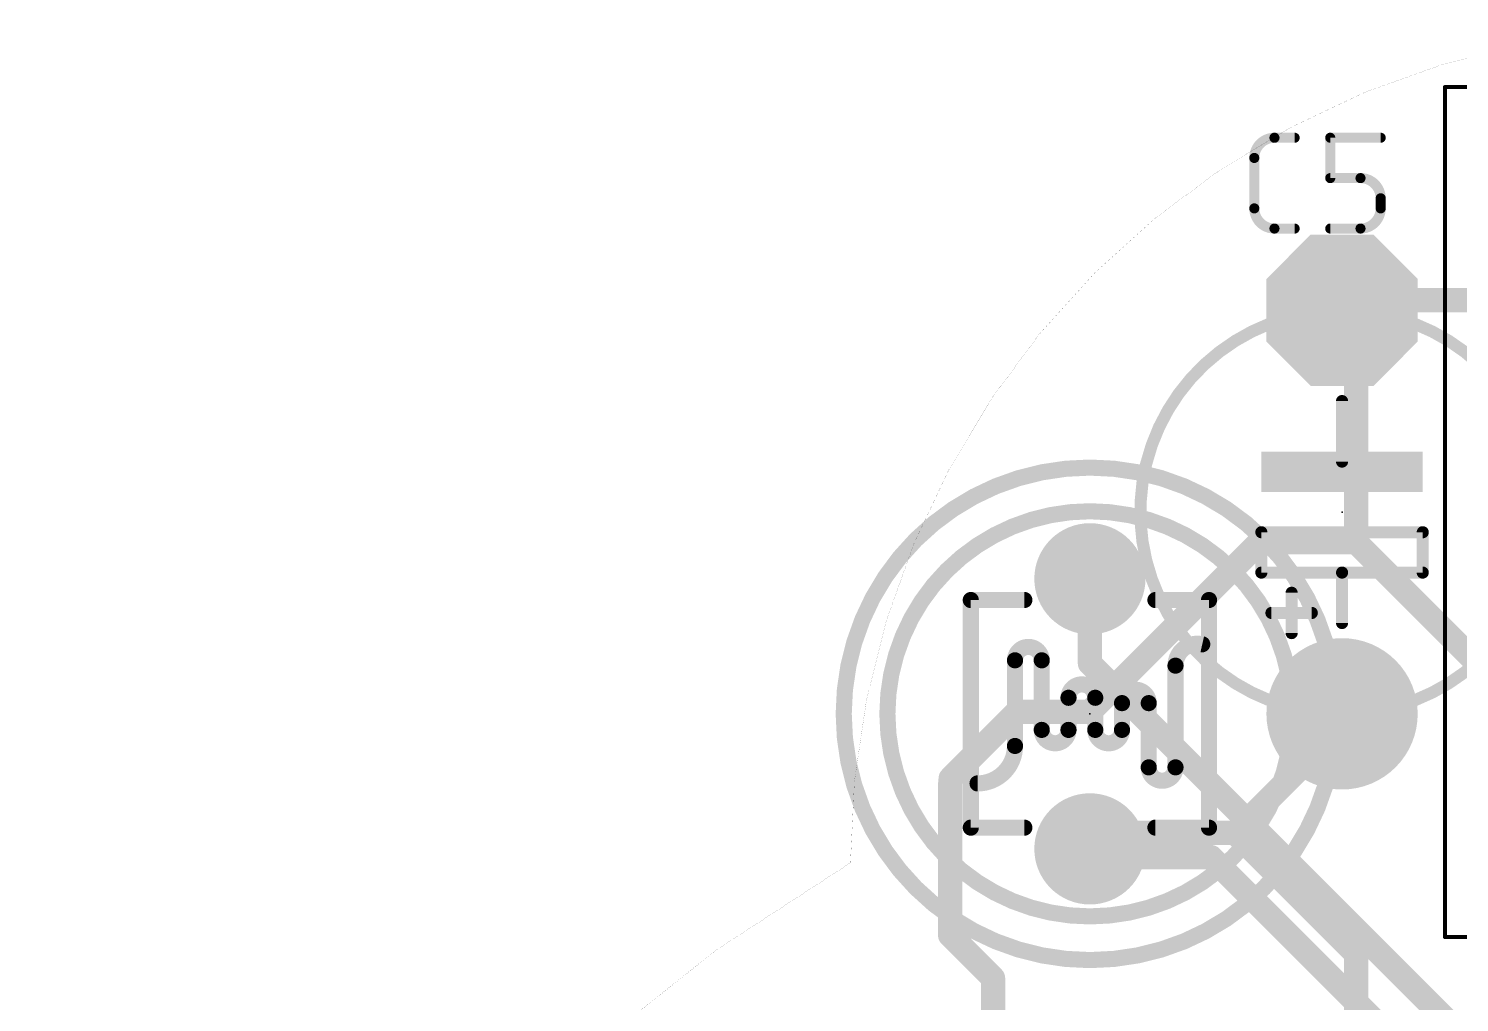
# Model space of a CAD drawing. Extents: x -0.9 to 40.8, y -0.8 to 48.5.
# Drawn here: x -0.87 to 17.15, y 36.27 to 48.53 of the extents above; entities that cross this region are included whole.
import ezdxf

# ---------------------------------------------------------------- set-up
doc = ezdxf.new("R2010")
doc.units = 0
for name, color, linetype in [('1', 12, 'CONTINUOUS'), ('16', 132, 'CONTINUOUS'), ('17', 110, 'CONTINUOUS'), ('20', 31, 'CONTINUOUS'), ('21', 253, 'CONTINUOUS'), ('23', 53, 'CONTINUOUS'), ('25', 253, 'CONTINUOUS'), ('40', 132, 'CONTINUOUS'), ('51', 253, 'CONTINUOUS')]:
    doc.layers.add(name, color=color, linetype=linetype)

# ---------------------------------------------------------------- blocks, each defined once
blk = doc.blocks.new('RECT')
blk.add_solid([(-0.5, -0.5), (0.5, -0.5), (-0.5, 0.5), (0.5, 0.5)])
blk = doc.blocks.new('ROUNDP')
at = {"const_width": 0.5}
blk.add_lwpolyline([(0, -0.25, 1), (0, 0.25, 1), (0, -0.25)], format="xyb", dxfattribs=at)
blk = doc.blocks.new('OCTAGONP')
at = {"const_width": 0.5}
blk.add_lwpolyline([(-0.25, -0.1036), (-0.25, 0.1036), (-0.1036, 0.25), (0.1036, 0.25), (0.25, 0.1036), (0.25, -0.1036), (0.1036, -0.25), (-0.1036, -0.25), (-0.25, -0.1036), (-0.25, 0.1036)], dxfattribs=at)

msp = doc.modelspace()

# ---------------------------------------------------------------- linework, layer by layer
at = {"layer": '1', "const_width": 0.3048}
for points in [[(15.8496, 45.1104), (15.6718, 44.9834)], [(15.8496, 45.1104), (18.5928, 45.1104)], [(15.8496, 44.8056), (15.6718, 44.9834)], [(15.8496, 44.8056), (15.8496, 42.0624)], [(14.6304, 42.0624), (12.4968, 39.9288)], [(15.8496, 42.0624), (14.6304, 42.0624)], [(15.8496, 42.0624), (17.9832, 39.9288)], [(11.5824, 39.9288), (10.7436, 39.09)], [(12.4968, 39.9288), (11.5824, 39.9288)], [(15.5448, 39.624), (15.6718, 39.9034)], [(15.5448, 39.624), (14.3256, 38.4048)], [(10.7436, 39.09), (10.7364, 39.0084)], [(10.7364, 39.0084), (10.7364, 37.1172)], [(14.3256, 38.4048), (12.4968, 38.4048)], [(12.4968, 38.4048), (12.4968, 38.2034)], [(14.3256, 38.4048), (15.8496, 36.8808)], [(10.7364, 37.1172), (11.2776, 36.576)], [(15.8496, 36.8808), (15.8496, 31.6992)], [(11.2776, 35.052), (11.2776, 36.576)]]:
    msp.add_lwpolyline(points, dxfattribs=at)
at = {"layer": '1', "const_width": 0.1524}
for points in [[(15.8496, 45.1866, 1), (15.8496, 45.0342)], [(15.8939, 45.0484, 1), (15.8053, 45.1724)], [(15.7257, 45.0373, 1), (15.6179, 44.9295)], [(15.6275, 45.0454, 1), (15.7161, 44.9214)], [(15.9258, 44.8056, 1), (15.7734, 44.8056)], [(15.7957, 44.7517, 1), (15.9035, 44.8595)], [(14.6304, 42.1386, 1), (14.6304, 41.9862)], [(14.6843, 42.0085, 1), (14.5765, 42.1163)], [(15.9035, 42.1163, 1), (15.7957, 42.0085)], [(15.8496, 41.9862, 1), (15.8496, 42.1386)], [(15.7734, 42.0624, 1), (15.9258, 42.0624)], [(11.5824, 40.005, 1), (11.5824, 39.8526)], [(11.6363, 39.8749, 1), (11.5285, 39.9827)], [(12.4429, 39.9827, 1), (12.5507, 39.8749)], [(12.4968, 39.8526, 1), (12.4968, 40.005)], [(15.7412, 39.8719, 1), (15.6024, 39.9349)], [(15.4754, 39.6555, 1), (15.6142, 39.5925)], [(15.5987, 39.5701, 1), (15.4909, 39.6779)], [(10.8126, 39.0084, 1), (10.6602, 39.0084)], [(10.6897, 39.1439, 1), (10.7975, 39.0361)], [(10.8195, 39.0833, 1), (10.6677, 39.0966)], [(10.6605, 39.0151, 1), (10.8124, 39.0018)], [(12.4968, 38.481, 1), (12.4968, 38.3286)], [(12.573, 38.4048, 1), (12.4206, 38.4048)], [(14.3795, 38.4587, 1), (14.2717, 38.3509)], [(14.3256, 38.3286, 1), (14.3256, 38.481)], [(14.2717, 38.4587, 1), (14.3795, 38.3509)], [(12.4206, 38.2034, 1), (12.573, 38.2034)], [(10.6602, 37.1172, 1), (10.8126, 37.1172)], [(10.7903, 37.171, 1), (10.6826, 37.0633)], [(15.9258, 36.8808, 1), (15.7734, 36.8808)], [(15.7957, 36.8269, 1), (15.9035, 36.9347)], [(11.3538, 36.576, 1), (11.2014, 36.576)], [(11.2237, 36.5221, 1), (11.3315, 36.6299)]]:
    msp.add_lwpolyline(points, format="xyb", dxfattribs=at)
at = {"layer": '16', "const_width": 0.3048}
for points in [[(12.4968, 40.5384), (12.4968, 41.6034)], [(17.0688, 35.9664), (12.4968, 40.5384)], [(12.4968, 38.1), (12.4968, 38.2034)], [(14.0208, 38.1), (12.4968, 38.1)], [(14.0208, 38.1), (16.9164, 35.2044)]]:
    msp.add_lwpolyline(points, dxfattribs=at)
at = {"layer": '16', "const_width": 0.1524}
for points in [[(12.573, 41.6034, 1), (12.4206, 41.6034)], [(12.5507, 40.5923, 1), (12.4429, 40.4845)], [(12.4206, 40.5384, 1), (12.573, 40.5384)], [(12.573, 38.2034, 1), (12.4206, 38.2034)], [(12.4968, 38.1762, 1), (12.4968, 38.0238)], [(14.0747, 38.1539, 1), (13.9669, 38.0461)], [(14.0208, 38.0238, 1), (14.0208, 38.1762)], [(12.4206, 38.1, 1), (12.573, 38.1)]]:
    msp.add_lwpolyline(points, format="xyb", dxfattribs=at)
at = {"layer": '20'}
for points, const_width in [([(30.4818, 38.0284, 1), (9.4818, 38.0284)], 0.001), ([(9.4818, 38.0284, 3.7008), (30.4818, 38.0284)], 0.001), ([(9.4816, 38.0284, 1), (9.482, 38.0284)], 0.0005), ([(9.4819, 38.0282, 1), (9.4817, 38.0286)], 0.0005)]:
    msp.add_lwpolyline(points, format="xyb", dxfattribs=dict(at, const_width=const_width))
at = {"layer": '21'}
for points, const_width in [([(14.3286, 44.5991, 0.5551), (14.3286, 40.2877)], 0.1524), ([(17.015, 40.2877, 0.5551), (17.015, 44.5991)], 0.1524), ([(15.7099, 43.8404, 1), (15.6337, 43.8404)], 0.0762), ([(12.4968, 36.8034, 1), (12.4968, 43.0034, 1), (12.4968, 36.8034)], 0.2032), ([(15.6337, 43.0784, 1), (15.7099, 43.0784)], 0.0762), ([(12.4968, 37.3534, 1), (12.4968, 42.4534, 1), (12.4968, 37.3534)], 0.2032), ([(14.6558, 42.2275, 1), (14.6558, 42.1513)], 0.0762), ([(14.6939, 42.1894, 1), (14.6177, 42.1894)], 0.0762), ([(16.7259, 42.1894, 1), (16.6497, 42.1894)], 0.0762), ([(16.6878, 42.1513, 1), (16.6878, 42.2275)], 0.0762), ([(14.6558, 41.7195, 1), (14.6558, 41.6433)], 0.0762), ([(14.6177, 41.6814, 1), (14.6939, 41.6814)], 0.0762), ([(15.7099, 41.6814, 1), (15.6337, 41.6814)], 0.0762), ([(15.6718, 41.7195, 1), (15.6718, 41.6433)], 0.0762), ([(15.6718, 41.6433, 1), (15.6718, 41.7195)], 0.0762), ([(16.6497, 41.6814, 1), (16.7259, 41.6814)], 0.0762), ([(16.6878, 41.6433, 1), (16.6878, 41.7195)], 0.0762), ([(10.9968, 41.3868, 1), (10.9968, 41.2852)], 0.1016), ([(11.0476, 41.336, 1), (10.946, 41.336)], 0.1016), ([(11.6718, 41.2852, 1), (11.6718, 41.3868)], 0.1016), ([(13.3218, 41.3868, 1), (13.3218, 41.2852)], 0.1016), ([(14.0476, 41.336, 1), (13.946, 41.336)], 0.1016), ([(13.9968, 41.2852, 1), (13.9968, 41.3868)], 0.1016), ([(15.0749, 41.4274, 1), (14.9987, 41.4274)], 0.0762), ([(14.7828, 41.2115, 1), (14.7828, 41.1353)], 0.0762), ([(15.2908, 41.1353, 1), (15.2908, 41.2115)], 0.0762), ([(15.6337, 41.0464, 1), (15.7099, 41.0464)], 0.0762), ([(14.9987, 40.9194, 1), (15.0749, 40.9194)], 0.0762), ([(11.8905, 40.5771, 1), (11.5536, 40.5771)], 0.2032), ([(13.9115, 40.7792, 0.4806), (13.5747, 40.5097)], 0.2032), ([(13.9004, 40.7296, 1), (13.9226, 40.8288)], 0.1016), ([(11.6044, 40.5771, 1), (11.5028, 40.5771)], 0.1016), ([(11.5028, 40.5771, 1), (11.6044, 40.5771)], 0.1016), ([(11.9413, 40.5771, 1), (11.8397, 40.5771)], 0.1016), ([(11.8397, 40.5771, 1), (11.9413, 40.5771)], 0.1016), ([(13.6255, 40.5097, 1), (13.5239, 40.5097)], 0.1016), ([(13.5239, 40.5097, 1), (13.6255, 40.5097)], 0.1016), ([(12.5642, 40.1055, 1), (12.2273, 40.1055)], 0.2032), ([(12.2781, 40.1055, 1), (12.1765, 40.1055)], 0.1016), ([(12.615, 40.1055, 1), (12.5134, 40.1055)], 0.1016), ([(13.2378, 40.0381, 1), (12.901, 40.0381)], 0.2032), ([(12.1765, 40.1055, 1), (12.2781, 40.1055)], 0.1016), ([(12.5134, 40.1055, 1), (12.615, 40.1055)], 0.1016), ([(12.9518, 40.0381, 1), (12.8502, 40.0381)], 0.1016), ([(12.8502, 40.0381, 1), (12.9518, 40.0381)], 0.1016), ([(13.2886, 40.0381, 1), (13.187, 40.0381)], 0.1016), ([(13.187, 40.0381, 1), (13.2886, 40.0381)], 0.1016), ([(11.8905, 39.7013, 1), (12.2273, 39.7013)], 0.2032), ([(11.9413, 39.7013, 1), (11.8397, 39.7013)], 0.1016), ([(11.8397, 39.7013, 1), (11.9413, 39.7013)], 0.1016), ([(12.2781, 39.7013, 1), (12.1765, 39.7013)], 0.1016), ([(12.1765, 39.7013, 1), (12.2781, 39.7013)], 0.1016), ([(12.5642, 39.7013, 1), (12.901, 39.7013)], 0.2032), ([(12.615, 39.7013, 1), (12.5134, 39.7013)], 0.1016), ([(12.5134, 39.7013, 1), (12.615, 39.7013)], 0.1016), ([(12.9518, 39.7013, 1), (12.8502, 39.7013)], 0.1016), ([(12.8502, 39.7013, 1), (12.9518, 39.7013)], 0.1016), ([(11.0821, 39.0276, 0.4142), (11.5536, 39.4992)], 0.2032), ([(11.6044, 39.4992, 1), (11.5028, 39.4992)], 0.1016), ([(11.5028, 39.4992, 1), (11.6044, 39.4992)], 0.1016), ([(13.2378, 39.2297, 1), (13.5747, 39.2297)], 0.2032), ([(13.2886, 39.2297, 1), (13.187, 39.2297)], 0.1016), ([(13.187, 39.2297, 1), (13.2886, 39.2297)], 0.1016), ([(13.6255, 39.2297, 1), (13.5239, 39.2297)], 0.1016), ([(13.5239, 39.2297, 1), (13.6255, 39.2297)], 0.1016), ([(11.0821, 39.0784, 1), (11.0821, 38.9768)], 0.1016), ([(10.9968, 38.5216, 1), (10.9968, 38.42)], 0.1016), ([(11.6718, 38.42, 1), (11.6718, 38.5216)], 0.1016), ([(13.3218, 38.5216, 1), (13.3218, 38.42)], 0.1016), ([(13.9968, 38.42, 1), (13.9968, 38.5216)], 0.1016), ([(10.946, 38.4708, 1), (11.0476, 38.4708)], 0.1016), ([(13.946, 38.4708, 1), (14.0476, 38.4708)], 0.1016)]:
    msp.add_lwpolyline(points, format="xyb", dxfattribs=dict(at, const_width=const_width))
for points, const_width in [([(15.6718, 43.0784), (15.6718, 43.8404)], 0.1524), ([(16.6878, 42.1894), (14.6558, 42.1894)], 0.1524), ([(14.6558, 42.1894), (14.6558, 41.6814)], 0.1524), ([(16.6878, 41.6814), (16.6878, 42.1894)], 0.1524), ([(14.6558, 41.6814), (15.6718, 41.6814)], 0.1524), ([(15.6718, 41.0464), (15.6718, 41.6814)], 0.1524), ([(15.6718, 41.6814), (16.6878, 41.6814)], 0.1524), ([(11.6718, 41.336), (10.9968, 41.336)], 0.2032), ([(10.9968, 41.336), (10.9968, 38.4708)], 0.2032), ([(13.9968, 41.336), (13.3218, 41.336)], 0.2032), ([(13.9968, 38.4708), (13.9968, 41.336)], 0.2032), ([(15.0368, 40.9194), (15.0368, 41.4274)], 0.1524), ([(15.2908, 41.1734), (14.7828, 41.1734)], 0.1524), ([(11.5536, 39.4992), (11.5536, 40.5771)], 0.2032), ([(11.8905, 40.5771), (11.8905, 39.7013)], 0.2032), ([(13.5747, 39.2297), (13.5747, 40.5097)], 0.2032), ([(12.2273, 39.7013), (12.2273, 40.1055)], 0.2032), ([(12.5642, 40.1055), (12.5642, 39.7013)], 0.2032), ([(12.901, 39.7013), (12.901, 40.0381)], 0.2032), ([(13.2378, 40.0381), (13.2378, 39.2297)], 0.2032), ([(10.9968, 38.4708), (11.6718, 38.4708)], 0.2032), ([(13.3218, 38.4708), (13.9968, 38.4708)], 0.2032)]:
    msp.add_lwpolyline(points, dxfattribs=dict(at, const_width=const_width))
at = {"layer": '23'}
for p in [(15.6718, 42.4434), (12.4968, 39.9034)]:
    msp.add_point(p, dxfattribs=at)
at = {"layer": '25'}
for points, const_width in [([(14.8209, 47.1551, 0.4142), (14.5669, 46.9011)], 0.127), ([(14.8209, 47.1869, 1), (14.8209, 47.1234)], 0.0635), ([(14.8209, 47.1234, 1), (14.8209, 47.1869)], 0.0635), ([(15.0749, 47.1234, 1), (15.0749, 47.1869)], 0.0635), ([(15.5231, 47.1869, 1), (15.5231, 47.1234)], 0.0635), ([(15.5549, 47.1551, 1), (15.4914, 47.1551)], 0.0635), ([(16.1581, 47.1234, 1), (16.1581, 47.1869)], 0.0635), ([(14.5987, 46.9011, 1), (14.5351, 46.9011)], 0.0635), ([(14.5351, 46.9011, 1), (14.5987, 46.9011)], 0.0635), ([(15.5231, 46.6789, 1), (15.5231, 46.6153)], 0.0635), ([(15.4914, 46.6471, 1), (15.5549, 46.6471)], 0.0635), ([(15.9041, 46.6789, 1), (15.9041, 46.6153)], 0.0635), ([(16.1581, 46.3931, 0.4142), (15.9041, 46.6471)], 0.127), ([(15.9041, 46.6153, 1), (15.9041, 46.6789)], 0.0635), ([(14.5987, 46.2661, 1), (14.5351, 46.2661)], 0.0635), ([(14.5669, 46.2661, 0.4142), (14.8209, 46.0121)], 0.127), ([(15.9041, 46.0121, 0.4142), (16.1581, 46.2661)], 0.127), ([(16.1899, 46.3931, 1), (16.1264, 46.3931)], 0.0635), ([(16.1264, 46.3931, 1), (16.1899, 46.3931)], 0.0635), ([(16.1899, 46.2661, 1), (16.1264, 46.2661)], 0.0635), ([(14.5351, 46.2661, 1), (14.5987, 46.2661)], 0.0635), ([(16.1264, 46.2661, 1), (16.1899, 46.2661)], 0.0635), ([(14.8209, 46.0439, 1), (14.8209, 45.9804)], 0.0635), ([(14.8209, 45.9804, 1), (14.8209, 46.0439)], 0.0635), ([(15.0749, 45.9804, 1), (15.0749, 46.0439)], 0.0635), ([(15.5231, 46.0439, 1), (15.5231, 45.9804)], 0.0635), ([(15.9041, 46.0439, 1), (15.9041, 45.9804)], 0.0635), ([(15.9041, 45.9804, 1), (15.9041, 46.0439)], 0.0635)]:
    msp.add_lwpolyline(points, format="xyb", dxfattribs=dict(at, const_width=const_width))
at = {"layer": '25', "const_width": 0.127}
for points in [[(14.8209, 47.1551), (15.0749, 47.1551)], [(15.5231, 46.6471), (15.5231, 47.1551)], [(15.5231, 47.1551), (16.1581, 47.1551)], [(14.5669, 46.2661), (14.5669, 46.9011)], [(15.9041, 46.6471), (15.5231, 46.6471)], [(16.1581, 46.2661), (16.1581, 46.3931)], [(15.0749, 46.0121), (14.8209, 46.0121)], [(15.5231, 46.0121), (15.9041, 46.0121)]]:
    msp.add_lwpolyline(points, dxfattribs=at)
at = {"layer": '40', "const_width": 0.05}
for points in [[(23.2668, 47.7934), (16.9668, 47.7934)], [(16.9668, 47.7934), (16.9668, 37.0934)], [(16.9668, 37.0934), (23.2668, 37.0934)]]:
    msp.add_lwpolyline(points, dxfattribs=at)
at = {"layer": '40', "const_width": 0.025}
for points in [[(16.9668, 47.8059, 1), (16.9668, 47.7809)], [(16.9793, 47.7934, 1), (16.9543, 47.7934)], [(16.9668, 37.1059, 1), (16.9668, 37.0809)], [(16.9543, 37.0934, 1), (16.9793, 37.0934)]]:
    msp.add_lwpolyline(points, format="xyb", dxfattribs=at)
at = {"layer": '51', "const_width": 0.1524}
for points in [[(17.015, 44.5991, 0.2861), (14.3286, 44.5991)], [(14.3286, 40.2877, 0.2861), (17.015, 40.2877)]]:
    msp.add_lwpolyline(points, format="xyb", dxfattribs=at)

# ---------------------------------------------------------------- block references
at = {"layer": '17', "rotation": 90}
for name, p, xscale, yscale in [('OCTAGONP', (15.6718, 44.9834), 1.905, 1.905), ('OCTAGONP', (15.6718, 44.9834), 1.905, 1.905), ('ROUNDP', (12.4968, 41.6034), 1.4, 1.4), ('ROUNDP', (12.4968, 41.6034), 1.4, 1.4), ('ROUNDP', (15.6718, 39.9034), 1.905, 1.905), ('ROUNDP', (15.6718, 39.9034), 1.905, 1.905), ('ROUNDP', (12.4968, 38.2034), 1.4, 1.4), ('ROUNDP', (12.4968, 38.2034), 1.4, 1.4)]:
    msp.add_blockref(name, p, dxfattribs=dict(at, xscale=xscale, yscale=yscale))
at = {"layer": '21', "xscale": 0.508, "yscale": 2.032, "rotation": 90}
msp.add_blockref('RECT', (15.6718, 42.9514), dxfattribs=at)

doc.saveas('drawing.dxf')
